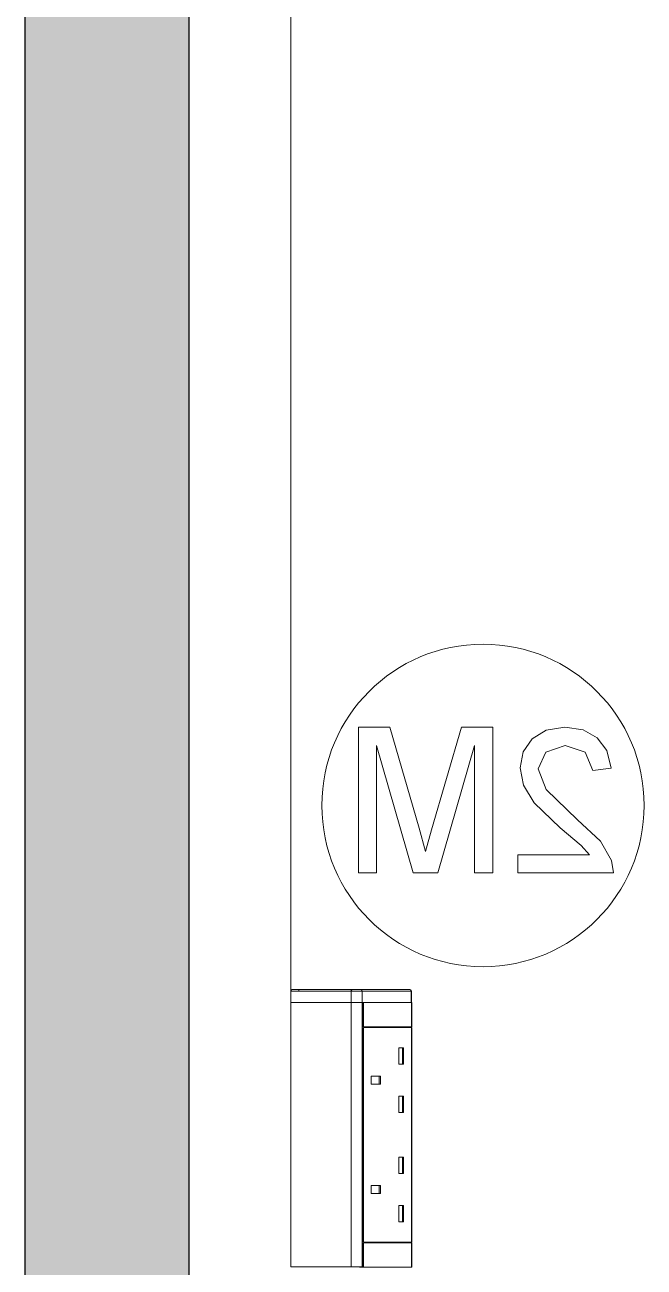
# Model space of a CAD drawing. Header units: millimetres. Extents: x 155927 to 295199, y -4084 to 97293.
# Drawn here: x 197726 to 198110, y 32705 to 33475 of the extents above; entities that cross this region are included whole.
import ezdxf

# ---------------------------------------------------------------- set-up
doc = ezdxf.new("R2010")
doc.units = ezdxf.units.MM
doc.header["$MEASUREMENT"] = 0
for name, color, linetype, lineweight in [('A-WALL-PATT', 7, 'CONTINUOUS', 9), ('I-FURN', 8, 'CONTINUOUS', 9), ('I-WALL', 7, 'CONTINUOUS', 9)]:
    doc.layers.add(name, color=color, linetype=linetype, lineweight=lineweight)

msp = doc.modelspace()

# ---------------------------------------------------------------- hatches: boundary and pattern name
at = {"layer": 'A-WALL-PATT'}
h = msp.add_hatch(color=256, dxfattribs=at)
h.paths.add_polyline_path([(197827.83, 28407.61), (197827.83, 28809.61), (197725.83, 28809.61), (197725.83, 28407.61)], flags=0)
h.paths.add_polyline_path([(197827.83, 29819.61), (197827.83, 33830.63), (197725.83, 33830.63), (197725.83, 29819.61)], flags=0)

# ---------------------------------------------------------------- linework, layer by layer
at = {"layer": 'I-FURN'}
for p, q in [((197890.83, 33559.61), (197890.83, 32875.91)), ((197890.83, 32875.91), (197890.83, 33559.61)), ((197952.29, 33039.65), (197932.84, 33039.65)), ((197932.84, 33039.65), (197932.84, 32949.24)), ((197970.48, 32977.03), (197952.29, 33039.65)), ((197996.74, 33039.65), (197978.25, 32975.93)), ((198016.19, 33039.65), (197996.74, 33039.65)), ((198016.19, 32949.24), (198016.19, 33039.65)), ((198049.37, 33037.84), (198040.59, 33032.41)), ((198060.82, 33039.65), (198049.37, 33037.84)), ((198072.19, 33038.02), (198060.82, 33039.65)), ((198080.99, 33033.14), (198072.19, 33038.02)), ((197944.14, 32949.24), (197944.14, 33028.35)), ((197944.14, 33028.35), (197966.86, 32949.24)), ((197982.18, 32949.24), (198004.89, 33028.35)), ((198004.89, 33028.35), (198004.89, 32949.24)), ((198040.59, 33032.41), (198035, 33024.3)), ((198049.05, 33024.12), (198061.06, 33028.35)), ((198061.06, 33028.35), (198073.59, 33024.22)), ((198086.91, 33025.16), (198080.99, 33033.14)), ((198035, 33024.3), (198033.14, 33014.44)), ((198044.44, 33013.76), (198049.05, 33024.12)), ((198073.59, 33024.22), (198078.35, 33012.81)), ((198089.65, 33014.22), (198086.91, 33025.16)), ((198033.14, 33014.44), (198035.15, 33003.73)), ((198049.32, 33000.96), (198044.44, 33013.76)), ((198078.35, 33012.81), (198089.65, 33014.22)), ((198035.15, 33003.73), (198041.83, 32992.65)), ((198068.83, 32982.13), (198049.32, 33000.96)), ((198041.83, 32992.65), (198058.02, 32977.16)), ((198082.98, 32969.03), (198068.83, 32982.13)), ((197974.52, 32962.62), (197970.48, 32977.03)), ((197978.25, 32975.93), (197974.52, 32962.62)), ((198058.02, 32977.16), (198071.02, 32966.29)), ((198071.02, 32966.29), (198076.12, 32960.54)), ((198089.85, 32957.03), (198082.98, 32969.03)), ((198031.73, 32960.54), (198031.73, 32949.24)), ((198076.12, 32960.54), (198031.73, 32960.54)), ((198091.06, 32949.24), (198089.85, 32957.03)), ((197932.84, 32949.24), (197944.14, 32949.24)), ((197966.86, 32949.24), (197982.18, 32949.24)), ((198004.89, 32949.24), (198016.19, 32949.24)), ((198031.73, 32949.24), (198091.06, 32949.24)), ((197890.82, 32868.91), (197890.82, 32875.91)), ((197928.29, 32875.91), (197890.83, 32875.91)), ((197890.83, 32875.91), (197890.83, 32868.91)), ((197895.82, 32876.91), (197891.83, 32876.91)), ((197891.83, 32876.91), (197928.85, 32876.91)), ((197895.82, 32876.91), (197895.82, 32875.91)), ((197934.39, 32876.91), (197895.82, 32876.91)), ((197935.21, 32875.91), (197928.29, 32875.91)), ((197928.29, 32875.91), (197928.29, 32868.91)), ((197928.85, 32876.91), (197934.39, 32876.91)), ((197934.39, 32876.91), (197964.67, 32876.91)), ((197934.39, 32876.91), (197964.67, 32876.91)), ((197965.49, 32875.91), (197935.21, 32875.91)), ((197935.21, 32875.91), (197935.21, 32868.91)), ((197965.34, 32876.65), (197965.31, 32876.68)), ((197965.67, 32875.91), (197965.49, 32875.91)), ((197965.49, 32875.91), (197965.49, 32868.91)), ((197965.67, 32875.91), (197965.67, 32868.91)), ((197965.67, 32875.91), (197965.67, 32868.91)), ((197965.67, 32868.91), (197965.67, 32875.91)), ((197890.82, 32704.91), (197890.82, 32868.81)), ((197928.29, 32868.91), (197890.83, 32868.91)), ((197890.83, 32868.81), (197890.83, 32704.91)), ((197890.83, 32868.81), (197928.29, 32868.81)), ((197935.21, 32868.91), (197928.29, 32868.91)), ((197928.29, 32868.81), (197928.29, 32704.91)), ((197928.29, 32868.81), (197935.21, 32868.81)), ((197965.49, 32868.91), (197935.21, 32868.91)), ((197935.21, 32868.81), (197935.21, 32704.91)), ((197935.84, 32868.81), (197935.21, 32868.81)), ((197935.84, 32853.85), (197935.84, 32868.81)), ((197936.04, 32868.85), (197936.04, 32853.85)), ((197965.87, 32868.85), (197936.04, 32868.85)), ((197965.67, 32868.91), (197965.49, 32868.91)), ((197965.67, 32868.81), (197965.67, 32704.91)), ((197965.87, 32853.85), (197965.87, 32868.85)), ((197935.84, 32720.35), (197935.84, 32853.35)), ((197936.04, 32853.85), (197965.87, 32853.85)), ((197936.04, 32853.35), (197936.04, 32720.35)), ((197965.87, 32853.35), (197936.04, 32853.35)), ((197965.49, 32853.35), (197965.49, 32853.85)), ((197965.87, 32720.35), (197965.87, 32853.35)), ((197960.84, 32840.74), (197957.98, 32840.74)), ((197957.98, 32840.74), (197957.98, 32830.74)), ((197960.1, 32840.74), (197960.1, 32830.74)), ((197960.84, 32840.74), (197960.84, 32830.74)), ((197960.84, 32830.74), (197957.98, 32830.74)), ((197940.77, 32818.24), (197940.77, 32823.24)), ((197940.77, 32823.24), (197946.5, 32823.24)), ((197945.77, 32823.24), (197945.77, 32818.24)), ((197946.5, 32823.24), (197946.5, 32818.24)), ((197946.5, 32818.24), (197940.77, 32818.24)), ((197960.84, 32810.74), (197957.98, 32810.74)), ((197957.98, 32810.74), (197957.98, 32800.74)), ((197960.1, 32810.74), (197960.1, 32800.74)), ((197960.84, 32810.74), (197960.84, 32800.74)), ((197960.84, 32800.74), (197957.98, 32800.74)), ((197960.84, 32772.96), (197957.98, 32772.96)), ((197957.98, 32772.96), (197957.98, 32762.96)), ((197960.1, 32772.96), (197960.1, 32762.96)), ((197960.84, 32772.96), (197960.84, 32762.96)), ((197960.84, 32762.96), (197957.98, 32762.96)), ((197946.5, 32755.46), (197940.77, 32755.46)), ((197940.77, 32755.46), (197940.77, 32750.46)), ((197946.5, 32750.46), (197940.77, 32750.46)), ((197945.77, 32755.46), (197945.77, 32750.46)), ((197946.5, 32755.46), (197946.5, 32750.46)), ((197960.84, 32742.96), (197957.98, 32742.96)), ((197957.98, 32742.96), (197957.98, 32732.96)), ((197960.1, 32742.96), (197960.1, 32732.96)), ((197960.84, 32742.96), (197960.84, 32732.96)), ((197960.84, 32732.96), (197957.98, 32732.96)), ((197935.84, 32704.91), (197935.84, 32719.85)), ((197965.87, 32720.35), (197936.04, 32720.35)), ((197936.04, 32719.85), (197936.04, 32704.85)), ((197965.87, 32719.85), (197936.04, 32719.85)), ((197965.49, 32719.85), (197965.49, 32720.35)), ((197965.87, 32704.85), (197965.87, 32719.85)), ((197928.29, 32704.91), (197890.83, 32704.91)), ((197935.21, 32704.91), (197928.29, 32704.91)), ((197936.04, 32704.85), (197933.59, 32704.85)), ((197935.21, 32704.91), (197935.84, 32704.91)), ((197936.04, 32704.85), (197965.87, 32704.85)), ((197965.49, 32704.79), (197965.67, 32704.79))]:
    msp.add_line(p, q, dxfattribs=at)
at = {"layer": 'I-FURN', "flags": 128}
for points in [[(197891.82, 32876.91), (197891.78, 32876.91), (197891.74, 32876.91), (197891.7, 32876.9), (197891.66, 32876.9), (197891.62, 32876.89), (197891.58, 32876.88), (197891.55, 32876.87), (197891.51, 32876.86), (197891.47, 32876.85), (197891.43, 32876.83), (197891.4, 32876.81), (197891.36, 32876.8), (197891.33, 32876.78), (197891.29, 32876.76), (197891.26, 32876.73), (197891.23, 32876.71), (197891.19, 32876.69), (197891.16, 32876.66), (197891.13, 32876.63), (197891.11, 32876.61), (197891.08, 32876.58), (197891.05, 32876.55), (197891.03, 32876.52), (197891, 32876.48), (197890.98, 32876.45), (197890.96, 32876.42), (197890.94, 32876.38), (197890.92, 32876.35), (197890.91, 32876.31), (197890.89, 32876.27), (197890.88, 32876.23), (197890.86, 32876.2), (197890.85, 32876.16), (197890.84, 32876.12), (197890.84, 32876.08), (197890.83, 32876.04), (197890.83, 32876), (197890.82, 32875.96), (197890.82, 32875.92), (197890.82, 32875.91)], [(197895.82, 32876.91), (197895.66, 32876.91), (197895.5, 32876.91), (197895.34, 32876.91), (197895.19, 32876.91), (197895.03, 32876.91), (197894.87, 32876.91), (197894.72, 32876.91), (197894.56, 32876.91), (197894.41, 32876.91), (197894.26, 32876.91), (197894.12, 32876.91), (197893.98, 32876.91), (197893.83, 32876.91), (197893.7, 32876.91), (197893.56, 32876.91), (197893.43, 32876.91), (197893.31, 32876.91), (197893.18, 32876.91), (197893.07, 32876.91), (197892.95, 32876.91), (197892.84, 32876.91), (197892.74, 32876.91), (197892.64, 32876.91), (197892.55, 32876.91), (197892.46, 32876.91), (197892.37, 32876.91), (197892.29, 32876.91), (197892.22, 32876.91), (197892.16, 32876.91), (197892.09, 32876.91), (197892.04, 32876.91), (197891.99, 32876.91), (197891.95, 32876.91), (197891.91, 32876.91), (197891.88, 32876.91), (197891.86, 32876.91), (197891.84, 32876.91), (197891.83, 32876.91), (197891.82, 32876.91)], [(197891.82, 32876.91), (197891.83, 32876.91), (197891.83, 32876.91)], [(197891.83, 32876.91), (197892.11, 32876.91), (197892.52, 32876.91), (197893.07, 32876.91), (197893.75, 32876.91), (197894.57, 32876.91), (197895.52, 32876.91), (197896.6, 32876.91), (197897.81, 32876.91), (197899.14, 32876.91), (197900.6, 32876.91), (197902.19, 32876.91), (197903.89, 32876.91), (197905.71, 32876.91), (197907.64, 32876.91), (197909.68, 32876.91), (197911.84, 32876.91), (197914.09, 32876.91), (197916.45, 32876.91), (197918.9, 32876.91), (197921.45, 32876.91), (197924.09, 32876.91), (197926.81, 32876.91), (197928.85, 32876.91)], [(197928.85, 32876.91), (197928.99, 32876.91), (197929.13, 32876.91), (197929.27, 32876.91), (197929.41, 32876.91), (197929.56, 32876.91), (197929.7, 32876.91), (197929.85, 32876.91), (197930.01, 32876.91), (197930.16, 32876.91), (197930.32, 32876.91), (197930.48, 32876.91), (197930.63, 32876.91), (197930.79, 32876.91), (197930.95, 32876.91), (197931.11, 32876.91), (197931.27, 32876.91), (197931.43, 32876.91), (197931.59, 32876.91), (197931.75, 32876.91), (197931.91, 32876.91), (197932.06, 32876.91), (197932.22, 32876.91), (197932.37, 32876.91), (197932.52, 32876.91), (197932.67, 32876.91), (197932.82, 32876.91), (197932.96, 32876.91), (197933.1, 32876.91), (197933.24, 32876.91), (197933.37, 32876.91), (197933.5, 32876.91), (197933.63, 32876.91), (197933.75, 32876.91), (197933.87, 32876.91), (197933.98, 32876.91), (197934.09, 32876.91), (197934.2, 32876.91), (197934.3, 32876.91), (197934.39, 32876.91)], [(197965.67, 32875.91), (197965.67, 32875.95), (197965.67, 32875.99), (197965.66, 32876.03), (197965.66, 32876.07), (197965.65, 32876.11), (197965.64, 32876.15), (197965.63, 32876.19), (197965.62, 32876.22), (197965.6, 32876.26), (197965.59, 32876.3), (197965.57, 32876.34), (197965.56, 32876.37), (197965.54, 32876.41)]]:
    msp.add_lwpolyline(points, dxfattribs=at)
at = {"layer": 'I-FURN'}
for start, end in [(0, 180), (180, 0)]:
    msp.add_arc((198010.12, 32991.12), 100, start, end, dxfattribs=at)
at = {"layer": 'I-FURN', "extrusion": (0, 0, -1)}
for centre, major_axis, ratio, start_param, end_param in [((197891.83, 32875.91), (0, -1), 0.998113, 1.570796, 3.141593), ((197928.85, 32875.91), (0, -1), 0.56467, 1.570796, 3.141593), ((197934.39, 32875.91), (0, -1), 0.819152, 3.141593, 4.712389), ((197964.67, 32875.91), (0, 1), 0.819152, 0, 1.570796)]:
    msp.add_ellipse(centre, major_axis=major_axis, ratio=ratio, start_param=start_param, end_param=end_param, dxfattribs=at)
at = {"layer": 'I-WALL', "lineweight": 30}
for p, q in [((197725.83, 33830.63), (197725.83, 29819.61)), ((197827.83, 29819.61), (197827.83, 33830.63))]:
    msp.add_line(p, q, dxfattribs=at)

doc.saveas('drawing.dxf')
